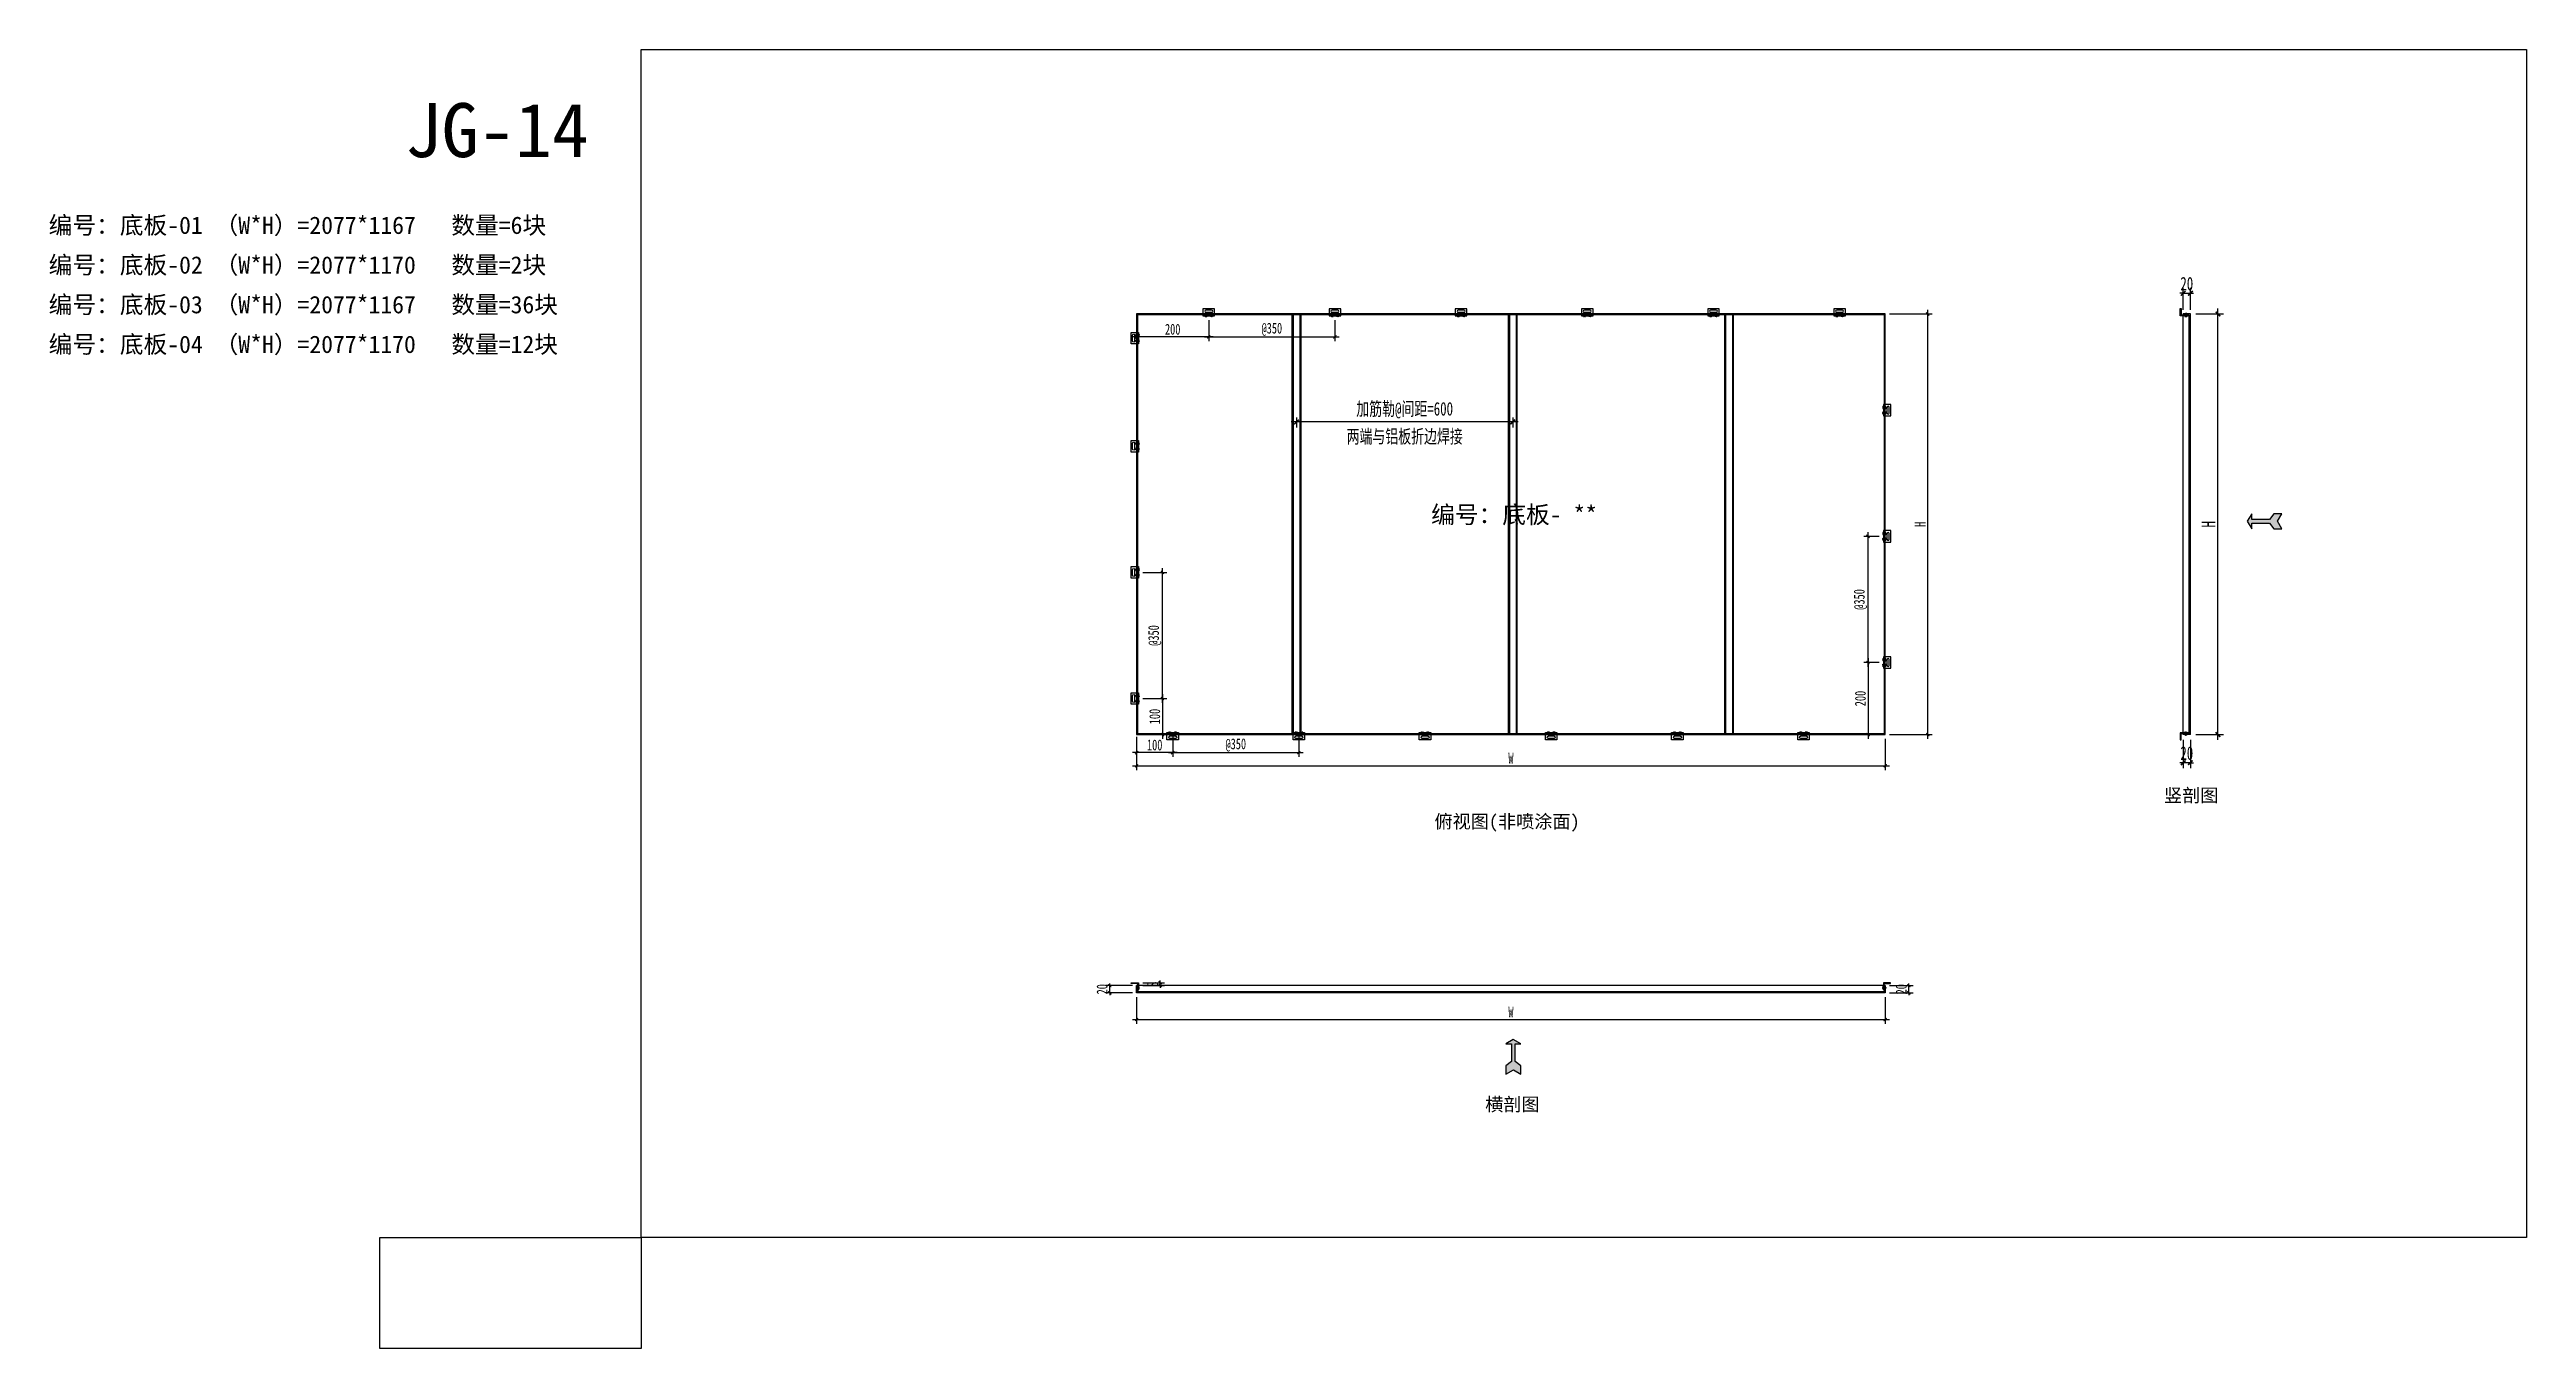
# Model space of a CAD drawing. Header units: millimetres. Extents: x 1588918 to 1595789, y -426410 to -422806.
import ezdxf

# ---------------------------------------------------------------- set-up
doc = ezdxf.new("R2010")
doc.units = ezdxf.units.MM
doc.header["$LTSCALE"] = 1000
doc.header["$MEASUREMENT"] = 0
doc.linetypes.add('CENTER', pattern=[2, 1.25, -0.25, 0.25, -0.25])
doc.layers.get('Defpoints').update_dxf_attribs({"color": 190})
for name, color, linetype in [('@@@@H @ 1', 2, 'Continuous'), ('BH-图层', 2, 'Continuous'), ('DIM_IDEN', 3, 'Continuous'), ('PUB_DIM', 3, 'Continuous'), ('XC', 3, 'Continuous'), ('穿孔铝板', 161, 'Continuous')]:
    doc.layers.add(name, color=color, linetype=linetype)
doc.styles.add('黑体', font='simhei.ttf', dxfattribs={"width": 0.7})
doc.dimstyles.new('副本 BZ-10', dxfattribs={"dimscale": 15, "dimtxt": 2.5, "dimasz": 0.6, "dimexe": 1, "dimexo": 1, "dimgap": 0.5, "dimtad": 1, "dimdec": 0, "dimdsep": 46, "dimtxsty": '黑体', "dimblk": 'ARCHTICK', "dimcen": 3, "dimdle": 1, "dimclrd": 1, "dimclre": 1, "dimclrt": 2, "dimadec": 1, "dimazin": 0, "dimtfac": 1, "dimtdec": 0, "dimtix": 1, "dimtmove": 2, "dimatfit": 3, "dimldrblk": 'DOTSMALL', "dimfxl": 0, "dimtolj": 1, "dimtzin": 0, "dimarcsym": 0})
doc.dimstyles.new('副本 BZ-6', dxfattribs={"dimscale": 12, "dimtxt": 2.5, "dimasz": 0.5, "dimexe": 1, "dimexo": 1, "dimgap": 0.5, "dimtad": 1, "dimdec": 0, "dimdsep": 46, "dimtxsty": '黑体', "dimblk": 'ARCHTICK', "dimcen": 3, "dimdle": 1, "dimclrd": 1, "dimclre": 1, "dimclrt": 2, "dimadec": 1, "dimazin": 0, "dimtfac": 1, "dimtdec": 0, "dimtix": 1, "dimtmove": 2, "dimatfit": 3, "dimldrblk": 'DOTSMALL', "dimfxl": 0, "dimtolj": 1, "dimtzin": 0, "dimarcsym": 0})

# ---------------------------------------------------------------- blocks, each defined once
blk = doc.blocks.new('_ArchTick')
at = {"color": 0, "linetype": 'ByBlock', "const_width": 0.5}
blk.add_lwpolyline([(-0.71, -0.71), (0.71, 0.71)], dxfattribs=at)
blk = doc.blocks.new('*D6')
at = {"color": 1, "lineweight": -2, "transparency": 16777216}
for p, q in [((1592992.3, -423839.6), (1592362.3, -423839.6)), ((1592377.3, -423827.3), (1592377.3, -423854.6)), ((1592977.3, -423827.3), (1592977.3, -423854.6))]:
    blk.add_line(p, q, dxfattribs=at)
at = {"layer": 'Defpoints', "color": 0, "transparency": 16777216}
for p in [(1592377.3, -423812.3), (1592377.3, -423839.6), (1592977.3, -423812.3)]:
    blk.add_point(p, dxfattribs=at)
at = {"color": 1, "lineweight": -2, "transparency": 16777216, "xscale": 9, "yscale": 9, "zscale": 9, "rotation": 180}
blk.add_blockref('_ArchTick', (1592377.3, -423839.6), dxfattribs=at)
at = {"color": 1, "lineweight": -2, "transparency": 16777216, "xscale": 9, "yscale": 9, "zscale": 9}
blk.add_blockref('_ArchTick', (1592977.3, -423839.6), dxfattribs=at)
at = {"color": 2, "transparency": 16777216, "insert": (1592677.3, -423807.1), "char_height": 37.5, "attachment_point": 5, "style": '黑体'}
blk.add_mtext('\\A1;加筋勒@间距=600', dxfattribs=at)
blk = doc.blocks.new('_DotSmall')
at = {"color": 0, "linetype": 'ByBlock', "const_width": 0.5}
blk.add_lwpolyline([(-0.0625, 0, 1), (0.0625, 0, 1)], format="xyb", close=True, dxfattribs=at)
blk = doc.blocks.new('*D7')
at = {"color": 1, "lineweight": -2, "transparency": 16777216}
for p, q in [((1591933.8, -424719), (1591933.8, -424805.6)), ((1594010.4, -424719), (1594010.4, -424805.6)), ((1591921.8, -424793.6), (1594022.4, -424793.6))]:
    blk.add_line(p, q, dxfattribs=at)
at = {"layer": 'Defpoints', "color": 0, "transparency": 16777216}
for p in [(1591933.8, -424707), (1594010.4, -424707), (1594010.4, -424793.6)]:
    blk.add_point(p, dxfattribs=at)
at = {"color": 1, "lineweight": -2, "transparency": 16777216, "xscale": 6, "yscale": 6, "zscale": 6, "rotation": 180}
blk.add_blockref('_ArchTick', (1591933.8, -424793.6), dxfattribs=at)
at = {"color": 1, "lineweight": -2, "transparency": 16777216, "xscale": 6, "yscale": 6, "zscale": 6}
blk.add_blockref('_ArchTick', (1594010.4, -424793.6), dxfattribs=at)
at = {"color": 2, "transparency": 16777216, "insert": (1592972.1, -424772.6), "char_height": 30, "attachment_point": 5, "style": '黑体'}
blk.add_mtext('\\A1;W', dxfattribs=at)
blk = doc.blocks.new('gfrgrthgthyjyj')
at = {"color": 138, "linetype": 'Continuous'}
for p, q in [((4444220.2, 665049.9), (4444210.2, 665049.9)), ((4444210.2, 665049.4), (4444210.2, 665049.9)), ((4444212.8, 665049.9), (4444212.8, 665056.3)), ((4444215.2, 665058.1), (4444213.5, 665059)), ((4444216.5, 665047.8), (4444213.9, 665047.8)), ((4444215.2, 665058.1), (4444216.9, 665059)), ((4444217.6, 665049.9), (4444217.6, 665056.3)), ((4444220.2, 665049.4), (4444220.2, 665049.9))]:
    blk.add_line(p, q, dxfattribs=at)
at = {"color": 1, "linetype": 'CENTER', "ltscale": 2.357948}
blk.add_line((4444215.2, 665046.9), (4444215.2, 665059.6), dxfattribs=at)
at = {"color": 138, "linetype": 'Continuous'}
for centre, radius, start, end in [((4444215.2, 665055.9), 8.16, 232.44522, 260.55436), ((4444212.8, 665057.7), 1.44, 62.13766, 270.00283), ((4444215.2, 665055.9), 8.16, 279.45131, 307.56044), ((4444217.6, 665057.7), 1.44, 270.00283, 117.868)]:
    blk.add_arc(centre, radius, start, end, dxfattribs=at)
blk = doc.blocks.new('grgthyj')
at = {"layer": 'XC', "color": 165}
for p, q in [((-1090874.5, 362332.3), (-1090874.5, 362300.3)), ((-1090866.9, 362308.3), (-1090866.9, 362324.3)), ((-1090860.9, 362308.3), (-1090860.9, 362324.3))]:
    blk.add_line(p, q, dxfattribs=at)
blk.add_lwpolyline([(-1090876.9, 362332.3), (-1090876.9, 362300.3), (-1090856.9, 362300.3), (-1090856.9, 362332.3)], close=True, dxfattribs=at)
for centre, start, end in [((-1090863.9, 362324.3), 0, 180), ((-1090863.9, 362308.3), 180, 0)]:
    blk.add_arc(centre, 3, start, end, dxfattribs=at)
at = {"layer": 'DIM_IDEN', "color": 8, "yscale": 0.7812485824527613, "zscale": 0.7812485824527613, "rotation": 90}
for p, xscale in [((-571302.3, -3109712.8), 0.7812485824527613), ((-571302.3, 3834345.4), -0.7812485824527613)]:
    blk.add_blockref('gfrgrthgthyjyj', p, dxfattribs=dict(at, xscale=xscale))
blk = doc.blocks.new('*D8')
at = {"color": 1, "lineweight": -2, "transparency": 16777216}
for p, q in [((1592045.8, -424757.2), (1591921.8, -424757.2)), ((1591933.8, -424713.6), (1591933.8, -424769.2)), ((1592033.8, -424713.6), (1592033.8, -424769.2))]:
    blk.add_line(p, q, dxfattribs=at)
at = {"layer": 'Defpoints', "color": 0, "transparency": 16777216}
for p in [(1591933.8, -424701.6), (1592033.8, -424701.6), (1591933.8, -424757.2)]:
    blk.add_point(p, dxfattribs=at)
at = {"color": 1, "lineweight": -2, "transparency": 16777216, "xscale": 6, "yscale": 6, "zscale": 6, "rotation": 180}
blk.add_blockref('_ArchTick', (1591933.8, -424757.2), dxfattribs=at)
at = {"color": 1, "lineweight": -2, "transparency": 16777216, "xscale": 6, "yscale": 6, "zscale": 6}
blk.add_blockref('_ArchTick', (1592033.8, -424757.2), dxfattribs=at)
at = {"color": 2, "transparency": 16777216, "insert": (1591983.8, -424736), "char_height": 30, "attachment_point": 5, "style": '黑体'}
blk.add_mtext('\\A1;100', dxfattribs=at)
blk = doc.blocks.new('*D9')
at = {"color": 1, "lineweight": -2, "transparency": 16777216}
for p, q in [((1592021.8, -424757.2), (1592395.8, -424757.2)), ((1592033.8, -424713.6), (1592033.8, -424769.2)), ((1592383.8, -424713.6), (1592383.8, -424769.2))]:
    blk.add_line(p, q, dxfattribs=at)
at = {"layer": 'Defpoints', "color": 0, "transparency": 16777216}
for p in [(1592033.8, -424701.6), (1592383.8, -424701.6), (1592383.8, -424757.2)]:
    blk.add_point(p, dxfattribs=at)
at = {"color": 1, "lineweight": -2, "transparency": 16777216, "xscale": 6, "yscale": 6, "zscale": 6, "rotation": 180}
blk.add_blockref('_ArchTick', (1592033.8, -424757.2), dxfattribs=at)
at = {"color": 1, "lineweight": -2, "transparency": 16777216, "xscale": 6, "yscale": 6, "zscale": 6}
blk.add_blockref('_ArchTick', (1592383.8, -424757.2), dxfattribs=at)
at = {"color": 2, "transparency": 16777216, "insert": (1592208.8, -424736), "char_height": 30, "attachment_point": 5, "style": '黑体'}
blk.add_mtext('\\A1;@350', dxfattribs=at)
blk = doc.blocks.new('*D10')
at = {"color": 1, "lineweight": -2, "transparency": 16777216}
for p, q in [((1591950.7, -424607), (1592017.2, -424607)), ((1592005.2, -424595), (1592005.2, -424719)), ((1591950.7, -424707), (1592017.2, -424707))]:
    blk.add_line(p, q, dxfattribs=at)
at = {"layer": 'Defpoints', "color": 0, "transparency": 16777216}
for p in [(1591938.7, -424607), (1591938.7, -424707), (1592005.2, -424707)]:
    blk.add_point(p, dxfattribs=at)
at = {"color": 1, "lineweight": -2, "transparency": 16777216, "xscale": 6, "yscale": 6, "zscale": 6}
for p, rotation in [((1592005.2, -424607), 90), ((1592005.2, -424707), 270)]:
    blk.add_blockref('_ArchTick', p, dxfattribs=dict(at, rotation=rotation))
at = {"color": 2, "transparency": 16777216, "insert": (1591984, -424657), "char_height": 30, "attachment_point": 5, "rotation": 90, "style": '黑体'}
blk.add_mtext('\\A1;100', dxfattribs=at)
blk = doc.blocks.new('*D11')
at = {"color": 1, "lineweight": -2, "transparency": 16777216}
for p, q in [((1591950.7, -424257), (1592017.2, -424257)), ((1592005.2, -424619), (1592005.2, -424245)), ((1591950.7, -424607), (1592017.2, -424607))]:
    blk.add_line(p, q, dxfattribs=at)
at = {"layer": 'Defpoints', "color": 0, "transparency": 16777216}
for p in [(1591938.7, -424257), (1592005.2, -424257), (1591938.7, -424607)]:
    blk.add_point(p, dxfattribs=at)
at = {"color": 1, "lineweight": -2, "transparency": 16777216, "xscale": 6, "yscale": 6, "zscale": 6}
for p, rotation in [((1592005.2, -424257), 90), ((1592005.2, -424607), 270)]:
    blk.add_blockref('_ArchTick', p, dxfattribs=dict(at, rotation=rotation))
at = {"color": 2, "transparency": 16777216, "insert": (1591984, -424432), "char_height": 30, "attachment_point": 5, "rotation": 90, "style": '黑体'}
blk.add_mtext('\\A1;@350', dxfattribs=at)
blk = doc.blocks.new('*D12')
at = {"color": 1, "lineweight": -2, "transparency": 16777216}
for p, q in [((1591933.8, -423557.4), (1591933.8, -423615.7)), ((1592133.8, -423557.4), (1592133.8, -423615.7)), ((1592145.8, -423603.7), (1591921.8, -423603.7))]:
    blk.add_line(p, q, dxfattribs=at)
at = {"layer": 'Defpoints', "color": 0, "transparency": 16777216}
for p in [(1591933.8, -423545.4), (1592133.8, -423545.4), (1591933.8, -423603.7)]:
    blk.add_point(p, dxfattribs=at)
at = {"color": 1, "lineweight": -2, "transparency": 16777216, "xscale": 6, "yscale": 6, "zscale": 6, "rotation": 180}
blk.add_blockref('_ArchTick', (1591933.8, -423603.7), dxfattribs=at)
at = {"color": 1, "lineweight": -2, "transparency": 16777216, "xscale": 6, "yscale": 6, "zscale": 6}
blk.add_blockref('_ArchTick', (1592133.8, -423603.7), dxfattribs=at)
at = {"color": 2, "transparency": 16777216, "insert": (1592033.8, -423582.5), "char_height": 30, "attachment_point": 5, "style": '黑体'}
blk.add_mtext('\\A1;200', dxfattribs=at)
blk = doc.blocks.new('*D13')
at = {"color": 1, "lineweight": -2, "transparency": 16777216}
for p, q in [((1592133.8, -423557.4), (1592133.8, -423615.7)), ((1592483.8, -423557.4), (1592483.8, -423615.7)), ((1592121.8, -423603.7), (1592495.8, -423603.7))]:
    blk.add_line(p, q, dxfattribs=at)
at = {"layer": 'Defpoints', "color": 0, "transparency": 16777216}
for p in [(1592133.8, -423545.4), (1592483.8, -423545.4), (1592483.8, -423603.7)]:
    blk.add_point(p, dxfattribs=at)
at = {"color": 1, "lineweight": -2, "transparency": 16777216, "xscale": 6, "yscale": 6, "zscale": 6, "rotation": 180}
blk.add_blockref('_ArchTick', (1592133.8, -423603.7), dxfattribs=at)
at = {"color": 1, "lineweight": -2, "transparency": 16777216, "xscale": 6, "yscale": 6, "zscale": 6}
blk.add_blockref('_ArchTick', (1592483.8, -423603.7), dxfattribs=at)
at = {"color": 2, "transparency": 16777216, "insert": (1592308.8, -423582.5), "char_height": 30, "attachment_point": 5, "style": '黑体'}
blk.add_mtext('\\A1;@350', dxfattribs=at)
blk = doc.blocks.new('*D14')
at = {"color": 1, "lineweight": -2, "transparency": 16777216}
for p, q in [((1593962.7, -424495), (1593962.7, -424719)), ((1593993.5, -424507), (1593950.7, -424507)), ((1593993.5, -424707), (1593950.7, -424707))]:
    blk.add_line(p, q, dxfattribs=at)
at = {"layer": 'Defpoints', "color": 0, "transparency": 16777216}
for p in [(1594005.5, -424507), (1593962.7, -424707), (1594005.5, -424707)]:
    blk.add_point(p, dxfattribs=at)
at = {"color": 1, "lineweight": -2, "transparency": 16777216, "xscale": 6, "yscale": 6, "zscale": 6}
for p, rotation in [((1593962.7, -424507), 90), ((1593962.7, -424707), 270)]:
    blk.add_blockref('_ArchTick', p, dxfattribs=dict(at, rotation=rotation))
at = {"color": 2, "transparency": 16777216, "insert": (1593941.5, -424607), "char_height": 30, "attachment_point": 5, "rotation": 90, "style": '黑体'}
blk.add_mtext('\\A1;200', dxfattribs=at)
blk = doc.blocks.new('*D15')
at = {"color": 1, "lineweight": -2, "transparency": 16777216}
for p, q in [((1593962.7, -424519), (1593962.7, -424145)), ((1593993.5, -424157), (1593950.7, -424157)), ((1593993.5, -424507), (1593950.7, -424507))]:
    blk.add_line(p, q, dxfattribs=at)
at = {"layer": 'Defpoints', "color": 0, "transparency": 16777216}
for p in [(1593962.7, -424157), (1594005.5, -424157), (1594005.5, -424507)]:
    blk.add_point(p, dxfattribs=at)
at = {"color": 1, "lineweight": -2, "transparency": 16777216, "xscale": 6, "yscale": 6, "zscale": 6}
for p, rotation in [((1593962.7, -424157), 90), ((1593962.7, -424507), 270)]:
    blk.add_blockref('_ArchTick', p, dxfattribs=dict(at, rotation=rotation))
at = {"color": 2, "transparency": 16777216, "insert": (1593941.5, -424332), "char_height": 30, "attachment_point": 5, "rotation": 90, "style": '黑体'}
blk.add_mtext('\\A1;@350', dxfattribs=at)
blk = doc.blocks.new('*D16')
at = {"color": 1, "lineweight": -2, "transparency": 16777216}
for p, q in [((1594128.2, -424719), (1594128.2, -423528)), ((1594022.4, -423540), (1594140.2, -423540)), ((1594022.4, -424707), (1594140.2, -424707))]:
    blk.add_line(p, q, dxfattribs=at)
at = {"layer": 'Defpoints', "color": 0, "transparency": 16777216}
for p in [(1594010.4, -423540), (1594128.2, -423540), (1594010.4, -424707)]:
    blk.add_point(p, dxfattribs=at)
at = {"color": 1, "lineweight": -2, "transparency": 16777216, "xscale": 6, "yscale": 6, "zscale": 6}
for p, rotation in [((1594128.2, -423540), 90), ((1594128.2, -424707), 270)]:
    blk.add_blockref('_ArchTick', p, dxfattribs=dict(at, rotation=rotation))
at = {"color": 2, "transparency": 16777216, "insert": (1594107.2, -424123.5), "char_height": 30, "attachment_point": 5, "rotation": 90, "style": '黑体'}
blk.add_mtext('\\A1;H', dxfattribs=at)
blk = doc.blocks.new('*D17')
at = {"color": 1, "lineweight": -2, "transparency": 16777216}
for p, q in [((1594022.4, -425403.7), (1594087.9, -425403.7)), ((1594022.4, -425423.7), (1594087.9, -425423.7)), ((1594075.9, -425403.7), (1594075.9, -425397.7)), ((1594075.9, -425423.7), (1594075.9, -425403.7)), ((1594075.9, -425423.7), (1594075.9, -425429.7))]:
    blk.add_line(p, q, dxfattribs=at)
at = {"layer": 'Defpoints', "color": 0, "transparency": 16777216}
for p in [(1594010.4, -425403.7), (1594010.4, -425423.7), (1594075.9, -425403.7)]:
    blk.add_point(p, dxfattribs=at)
at = {"color": 1, "lineweight": -2, "transparency": 16777216, "xscale": 6, "yscale": 6, "zscale": 6}
for p, rotation in [((1594075.9, -425403.7), 270), ((1594075.9, -425423.7), 90)]:
    blk.add_blockref('_ArchTick', p, dxfattribs=dict(at, rotation=rotation))
at = {"color": 2, "transparency": 16777216, "insert": (1594054.7, -425413.7), "char_height": 30, "attachment_point": 5, "rotation": 90, "style": '黑体'}
blk.add_mtext('\\A1;20', dxfattribs=at)
blk = doc.blocks.new('*U3')
h = blk.add_hatch(color=5)
h.set_gradient(color1=(0, 0, 255), rotation=180, one_color=1, tint=1)
h.paths.add_polyline_path([(0, 0), (0.144338, -0.25), (0.144338, -0.0625), (0.730662, -0.0625), (0.875, -0.25), (1.144338, -0.25), (1, 0), (1.144338, 0.25), (0.875, 0.25), (0.730662, 0.0625), (0.144338, 0.0625), (0.144338, 0.25)])
at = {"color": 0, "linetype": 'Continuous'}
blk.add_lwpolyline([(0, 0), (0.144338, -0.25), (0.144338, -0.0625), (0.730662, -0.0625), (0.875, -0.25), (1.144338, -0.25), (1, 0), (1.144338, 0.25), (0.875, 0.25), (0.730662, 0.0625), (0.144338, 0.0625), (0.144338, 0.25)], close=True, dxfattribs=at)
blk = doc.blocks.new('*D18')
at = {"color": 1, "lineweight": -2, "transparency": 16777216}
for p, q in [((1591921.8, -425403.7), (1591847.2, -425403.7)), ((1591921.8, -425423.7), (1591847.2, -425423.7)), ((1591859.2, -425403.7), (1591859.2, -425397.7)), ((1591859.2, -425423.7), (1591859.2, -425403.7)), ((1591859.2, -425423.7), (1591859.2, -425429.7))]:
    blk.add_line(p, q, dxfattribs=at)
at = {"layer": 'Defpoints', "color": 0, "transparency": 16777216}
for p in [(1591859.2, -425403.7), (1591933.8, -425403.7), (1591933.8, -425423.7)]:
    blk.add_point(p, dxfattribs=at)
at = {"color": 1, "lineweight": -2, "transparency": 16777216, "xscale": 6, "yscale": 6, "zscale": 6}
for p, rotation in [((1591859.2, -425403.7), 270), ((1591859.2, -425423.7), 90)]:
    blk.add_blockref('_ArchTick', p, dxfattribs=dict(at, rotation=rotation))
at = {"color": 2, "transparency": 16777216, "insert": (1591838, -425413.7), "char_height": 30, "attachment_point": 5, "rotation": 90, "style": '黑体'}
blk.add_mtext('\\A1;20', dxfattribs=at)
blk = doc.blocks.new('*D19')
at = {"color": 1, "lineweight": -2, "transparency": 16777216}
for p, q in [((1594836.9, -424722), (1594836.9, -424800.2)), ((1594856.9, -424722), (1594856.9, -424800.2)), ((1594836.9, -424785.2), (1594827.9, -424785.2)), ((1594856.9, -424785.2), (1594836.9, -424785.2)), ((1594856.9, -424785.2), (1594865.9, -424785.2))]:
    blk.add_line(p, q, dxfattribs=at)
at = {"layer": 'Defpoints', "color": 0, "transparency": 16777216}
for p in [(1594836.9, -424707), (1594856.9, -424707), (1594836.9, -424785.2)]:
    blk.add_point(p, dxfattribs=at)
at = {"color": 1, "lineweight": -2, "transparency": 16777216, "xscale": 9, "yscale": 9, "zscale": 9}
blk.add_blockref('_ArchTick', (1594836.9, -424785.2), dxfattribs=at)
at = {"color": 1, "lineweight": -2, "transparency": 16777216, "xscale": 9, "yscale": 9, "zscale": 9, "rotation": 180}
blk.add_blockref('_ArchTick', (1594856.9, -424785.2), dxfattribs=at)
at = {"color": 2, "transparency": 16777216, "insert": (1594846.9, -424758.8), "char_height": 37.5, "attachment_point": 5, "style": '黑体'}
blk.add_mtext('\\A1;20', dxfattribs=at)
blk = doc.blocks.new('*D20')
at = {"color": 1, "lineweight": -2, "transparency": 16777216}
for p, q in [((1594836.9, -423482.6), (1594827.9, -423482.6)), ((1594836.9, -423528), (1594836.9, -423467.6)), ((1594836.9, -423482.6), (1594856.9, -423482.6)), ((1594856.9, -423528), (1594856.9, -423467.6)), ((1594856.9, -423482.6), (1594865.9, -423482.6))]:
    blk.add_line(p, q, dxfattribs=at)
at = {"layer": 'Defpoints', "color": 0, "transparency": 16777216}
for p in [(1594856.9, -423482.6), (1594836.9, -423543), (1594856.9, -423543)]:
    blk.add_point(p, dxfattribs=at)
at = {"color": 1, "lineweight": -2, "transparency": 16777216, "xscale": 9, "yscale": 9, "zscale": 9}
blk.add_blockref('_ArchTick', (1594836.9, -423482.6), dxfattribs=at)
at = {"color": 1, "lineweight": -2, "transparency": 16777216, "xscale": 9, "yscale": 9, "zscale": 9, "rotation": 180}
blk.add_blockref('_ArchTick', (1594856.9, -423482.6), dxfattribs=at)
at = {"color": 2, "transparency": 16777216, "insert": (1594846.9, -423456.2), "char_height": 37.5, "attachment_point": 5, "style": '黑体'}
blk.add_mtext('\\A1;20', dxfattribs=at)
blk = doc.blocks.new('*D21')
at = {"color": 1, "lineweight": -2, "transparency": 16777216}
for p, q in [((1594933.4, -424722), (1594933.4, -423525)), ((1594871.9, -423540), (1594948.4, -423540)), ((1594871.9, -424707), (1594948.4, -424707))]:
    blk.add_line(p, q, dxfattribs=at)
at = {"layer": 'Defpoints', "color": 0, "transparency": 16777216}
for p in [(1594856.9, -423540), (1594933.4, -423540), (1594856.9, -424707)]:
    blk.add_point(p, dxfattribs=at)
at = {"color": 1, "lineweight": -2, "transparency": 16777216, "xscale": 9, "yscale": 9, "zscale": 9}
for p, rotation in [((1594933.4, -423540), 90), ((1594933.4, -424707), 270)]:
    blk.add_blockref('_ArchTick', p, dxfattribs=dict(at, rotation=rotation))
at = {"color": 2, "transparency": 16777216, "insert": (1594907.2, -424123.5), "char_height": 37.5, "attachment_point": 5, "rotation": 90, "style": '黑体'}
blk.add_mtext('\\A1;H', dxfattribs=at)
blk = doc.blocks.new('*D22')
at = {"color": 1, "lineweight": -2, "transparency": 16777216}
for p, q in [((1591950.8, -425395.7), (1592010.9, -425395.7)), ((1591950.8, -425403.7), (1592010.9, -425403.7)), ((1591998.9, -425395.7), (1591998.9, -425389.7)), ((1591998.9, -425403.7), (1591998.9, -425395.7)), ((1591998.9, -425403.7), (1591998.9, -425409.7))]:
    blk.add_line(p, q, dxfattribs=at)
at = {"layer": 'Defpoints', "color": 0, "transparency": 16777216}
for p in [(1591938.8, -425395.7), (1591938.8, -425403.7), (1591998.9, -425395.7)]:
    blk.add_point(p, dxfattribs=at)
at = {"color": 1, "lineweight": -2, "transparency": 16777216, "xscale": 6, "yscale": 6, "zscale": 6}
for p, rotation in [((1591998.9, -425395.7), 270), ((1591998.9, -425403.7), 90)]:
    blk.add_blockref('_ArchTick', p, dxfattribs=dict(at, rotation=rotation))
at = {"color": 2, "transparency": 16777216, "insert": (1591977.9, -425399.7), "char_height": 30, "attachment_point": 5, "rotation": 90, "style": '黑体'}
blk.add_mtext('\\A1;8', dxfattribs=at)
blk = doc.blocks.new('*D23')
at = {"color": 1, "lineweight": -2, "transparency": 16777216}
for p, q in [((1591933.8, -425435.7), (1591933.8, -425509.7)), ((1594010.4, -425435.7), (1594010.4, -425509.7)), ((1591921.8, -425497.7), (1594022.4, -425497.7))]:
    blk.add_line(p, q, dxfattribs=at)
at = {"layer": 'Defpoints', "color": 0, "transparency": 16777216}
for p in [(1591933.8, -425423.7), (1594010.4, -425423.7), (1594010.4, -425497.7)]:
    blk.add_point(p, dxfattribs=at)
at = {"color": 1, "lineweight": -2, "transparency": 16777216, "xscale": 6, "yscale": 6, "zscale": 6, "rotation": 180}
blk.add_blockref('_ArchTick', (1591933.8, -425497.7), dxfattribs=at)
at = {"color": 1, "lineweight": -2, "transparency": 16777216, "xscale": 6, "yscale": 6, "zscale": 6}
blk.add_blockref('_ArchTick', (1594010.4, -425497.7), dxfattribs=at)
at = {"color": 2, "transparency": 16777216, "insert": (1592972.1, -425476.7), "char_height": 30, "attachment_point": 5, "style": '黑体'}
blk.add_mtext('\\A1;W', dxfattribs=at)

msp = doc.modelspace()

# ---------------------------------------------------------------- linework, layer by layer
at = {"color": 138, "linetype": 'Continuous'}
for p, q in [((1594840.6, -423539.7), (1594840.6, -423540)), ((1594840.6, -423540), (1594848.4, -423540)), ((1594842.6, -423540), (1594842.6, -423545)), ((1594844.5, -423546.5), (1594843.2, -423547.2)), ((1594843.5, -423538.5), (1594845.5, -423538.5)), ((1594844.5, -423546.5), (1594845.9, -423547.2)), ((1594846.4, -423540), (1594846.4, -423545)), ((1594848.4, -423539.7), (1594848.4, -423540)), ((1591932.2, -425408.8), (1591932.2, -425410.8)), ((1591933.4, -425405.9), (1591933.8, -425405.9)), ((1591933.4, -425413.7), (1591933.8, -425413.7)), ((1591933.8, -425405.9), (1591933.8, -425413.7)), ((1591933.8, -425407.9), (1591938.8, -425407.9)), ((1591933.8, -425411.7), (1591938.8, -425411.7)), ((1591940.2, -425409.8), (1591940.9, -425408.4)), ((1591940.2, -425409.8), (1591940.9, -425411.1))]:
    msp.add_line(p, q, dxfattribs=at)
at = {"color": 1, "linetype": 'CENTER', "ltscale": 2.357948}
for p, q in [((1594844.5, -423537.7), (1594844.5, -423547.6)), ((1591931.4, -425409.8), (1591941.3, -425409.8))]:
    msp.add_line(p, q, dxfattribs=at)
at = {"color": 2}
msp.add_lwpolyline([(1590559.3, -422806.1), (1595789.2, -422806.1), (1595789.2, -426102.3), (1590559.3, -426102.3)], close=True, dxfattribs=at)
at = {"color": 3}
for points in [[(1591933.8, -424707), (1594010.4, -424707), (1594010.4, -423540), (1591933.8, -423540)], [(1591936.3, -424704.5), (1594007.9, -424704.5), (1594007.9, -423542.5), (1591936.3, -423542.5)]]:
    msp.add_lwpolyline(points, close=True, dxfattribs=at)
for points in [[(1594856.9, -423540), (1594836.9, -423540)], [(1594836.9, -424707), (1594836.9, -423540)], [(1594853.9, -423543), (1594836.9, -423543)], [(1594853.9, -424704), (1594853.9, -423543)], [(1594856.9, -424707), (1594856.9, -423540)], [(1594853.9, -424704), (1594836.9, -424704)], [(1594856.9, -424707), (1594836.9, -424707)], [(1594010.4, -425403.7), (1594010.4, -425423.7), (1591933.8, -425423.7)], [(1591933.8, -425423.7), (1591933.8, -425403.7)], [(1594010.4, -425403.7), (1591933.8, -425403.7)], [(1591933.8, -425403.7), (1591933.8, -425423.7)], [(1594007.4, -425403.7), (1594007.4, -425420.7), (1591936.8, -425420.7)], [(1591936.8, -425403.7), (1591936.8, -425420.7)], [(1594010.4, -425403.7), (1594007.4, -425403.7)]]:
    msp.add_lwpolyline(points, dxfattribs=at)
at = {"color": 138, "linetype": 'Continuous'}
for centre, radius, start, end in [((1594844.5, -423544.7), 6.38, 99.45131, 127.56044), ((1594842.6, -423546.2), 1.13, 90.00283, 297.868), ((1594844.5, -423544.7), 6.38, 52.44522, 80.55436), ((1594846.4, -423546.2), 1.13, 242.13766, 90.00283), ((1591938.5, -425409.8), 6.38, 142.43956, 170.54869), ((1591938.5, -425409.8), 6.38, 189.44564, 217.55478), ((1591939.9, -425407.9), 1.13, 332.132, 179.99717), ((1591939.9, -425411.7), 1.13, 179.99717, 27.86234)]:
    msp.add_arc(centre, radius, start, end, dxfattribs=at)
at = {"layer": 'PUB_DIM', "color": 76}
for p, q in [((1592367.7, -423542.5), (1592367.7, -424704)), ((1592386.7, -423542.5), (1592386.7, -424704)), ((1592967.7, -423542.5), (1592967.7, -424704)), ((1592986.7, -423542.5), (1592986.7, -424704)), ((1593567.7, -423540), (1593567.7, -424704)), ((1593586.7, -423542.5), (1593586.7, -424704))]:
    msp.add_line(p, q, dxfattribs=at)
for points in [[(1592364.7, -423542.5), (1592364.7, -424704), (1592389.7, -424704), (1592389.7, -423542.5)], [(1592964.7, -423542.5), (1592964.7, -424704), (1592989.7, -424704), (1592989.7, -423542.5)], [(1593564.7, -423540), (1593564.7, -424704), (1593589.7, -424704), (1593589.7, -423542.5)]]:
    msp.add_lwpolyline(points, dxfattribs=at)
at = {"layer": 'PUB_DIM', "color": 1}
msp.add_lwpolyline([(1589834.2, -426102.3), (1590559.3, -426102.3), (1590559.3, -426410.5), (1589834.2, -426410.5)], close=True, dxfattribs=at)
at = {"layer": '穿孔铝板', "lineweight": 25}
for points in [[(1594850.9, -423545), (1594828.9, -423545), (1594828.9, -423525), (1594830.9, -423525), (1594830.9, -423543), (1594850.9, -423543)], [(1594850.9, -424702), (1594828.9, -424702), (1594828.9, -424722), (1594830.9, -424722), (1594830.9, -424704), (1594850.9, -424704)], [(1591918.8, -425395.7), (1591938.8, -425395.7), (1591938.8, -425415.7), (1591936.8, -425415.7), (1591936.8, -425397.7), (1591918.8, -425397.7)], [(1594025.4, -425395.7), (1594005.4, -425395.7), (1594005.4, -425415.7), (1594007.4, -425415.7), (1594007.4, -425397.7), (1594025.4, -425397.7)]]:
    msp.add_lwpolyline(points, close=True, dxfattribs=at)

# ---------------------------------------------------------------- block references
at = {"color": 2, "rotation": 90.00000000000001}
for p in [(1954450.1, 667331.5), (1954800.1, 667331.5), (1955150.1, 667331.5), (1955500.1, 667331.5), (1955850.1, 667331.5), (1956200.1, 667331.5)]:
    msp.add_blockref('grgthyj', p, dxfattribs=at)
at = {"color": 2, "xscale": -1}
for p in [(501061.7, -785923.3), (501061.7, -786223.3), (501061.7, -786573.3), (501061.7, -786923.3)]:
    msp.add_blockref('grgthyj', p, dxfattribs=at)
at = {"color": 2}
for p in [(2684882.4, -786123.3), (2684882.4, -786473.3), (2684882.4, -786823.3)]:
    msp.add_blockref('grgthyj', p, dxfattribs=at)
at = {"color": 2, "xscale": -1, "rotation": 90}
for p in [(1954350.1, -1515578.6), (1954700.1, -1515578.6), (1955050.1, -1515578.6), (1955400.1, -1515578.6), (1955750.1, -1515578.6), (1956100.1, -1515578.6)]:
    msp.add_blockref('grgthyj', p, dxfattribs=at)
at = {"layer": '@@@@H @ 1', "xscale": 83.86607386508338, "yscale": 83.86607386508338, "zscale": 83.86607386508338}
msp.add_blockref('*U3', (1595014.8, -424115.3), dxfattribs=at)
at = {"layer": '@@@@H @ 1', "xscale": 83.8660738650834, "yscale": 83.8660738650834, "zscale": 83.8660738650834, "rotation": 270.1024305187298}
msp.add_blockref('*U3', (1592978.7, -425553), dxfattribs=at)
at = {"layer": 'DIM_IDEN', "color": 8, "xscale": -0.7812485824527613, "yscale": 0.7812485824527613, "zscale": 0.7812485824527613}
msp.add_blockref('gfrgrthgthyjyj', (5066881.3, -944276.3), dxfattribs=at)
at = {"layer": 'DIM_IDEN', "color": 8, "xscale": 0.7812485824527613, "yscale": 0.7812485824527613, "zscale": 0.7812485824527613, "rotation": 90}
msp.add_blockref('gfrgrthgthyjyj', (2113579.7, -3897446.6), dxfattribs=at)

# ---------------------------------------------------------------- texts
at = {"color": 6, "insert": (1592677.3, -423881.9), "char_height": 37.5, "attachment_point": 5, "style": '黑体'}
msp.add_mtext('\\A1;两端与铝板折边焊接', dxfattribs=at)
at = {"layer": 'BH-图层', "color": 6, "style": '黑体'}
for s, p in [('竖剖图', (1594783.6, -424894.1)), ('俯视图(非喷涂面)', (1592760, -424966.6)), ('横剖图', (1592900.6, -425751.6))]:
    msp.add_text(s, height=36.9, dxfattribs=at).set_placement(p)
at = {"layer": 'DIM_IDEN', "color": 2, "style": '黑体'}
msp.add_text('JG-14', height=150, dxfattribs=at).set_placement((1589903.8, -423104.7))
at = {"layer": 'DIM_IDEN', "color": 6, "style": '黑体'}
for s, p in [('编号：底板-01 （W*H）=2077*1167   数量=6块', (1588915.6, -423317.8)), ('编号：底板-02 （W*H）=2077*1170   数量=2块', (1588915.6, -423428)), ('编号：底板-03 （W*H）=2077*1167   数量=36块', (1588915.6, -423538.1)), ('编号：底板-04 （W*H）=2077*1170   数量=12块', (1588915.6, -423648.2))]:
    msp.add_text(s, height=48.246, dxfattribs=at).set_placement(p)
at = {"layer": 'DIM_IDEN', "color": 1, "style": '黑体'}
msp.add_text('编号：底板- **', height=48.25, dxfattribs=at).set_placement((1592750.6, -424120.8))

# ---------------------------------------------------------------- dimensions: what is measured, and where the dimension line sits
at = {"color": 4}
for p1, p2, distance, picture, middle in [((1594836.9, -423543), (1594856.9, -423543), 60.4, '*D20', (1594846.9, -423456.2)), ((1594856.9, -424707), (1594836.9, -424707), 78.2, '*D19', (1594846.9, -424758.8))]:
    dim = msp.add_aligned_dim(p1=p1, p2=p2, distance=distance, dimstyle='副本 BZ-10', dxfattribs=at)
    dim.commit()
    dim.dimension.update_dxf_attribs({"geometry": picture, "text_midpoint": middle})
at = {"color": 6}
for p1, p2, distance, text, picture, middle in [((1594010.4, -424707), (1594010.4, -423540), -117.8, 'H', '*D16', (1594107.2, -424123.5)), ((1592133.8, -423545.4), (1592483.8, -423545.4), -58.2, '@<>', '*D13', (1592308.8, -423582.5)), ((1594005.5, -424507), (1594005.5, -424157), 42.8, '@<>', '*D15', (1593941.5, -424332)), ((1591938.7, -424607), (1591938.7, -424257), -66.5, '@<>', '*D11', (1591984, -424432)), ((1592033.8, -424701.6), (1592383.8, -424701.6), -55.5, '@<>', '*D9', (1592208.8, -424736)), ((1591933.8, -424707), (1594010.4, -424707), -86.5, 'W', '*D7', (1592972.1, -424772.6)), ((1591933.8, -425423.7), (1594010.4, -425423.7), -74, 'W', '*D23', (1592972.1, -425476.7))]:
    dim = msp.add_aligned_dim(p1=p1, p2=p2, distance=distance, text=text, dimstyle='副本 BZ-6', dxfattribs=at)
    dim.commit()
    dim.dimension.update_dxf_attribs({"geometry": picture, "text_midpoint": middle})
at = {"color": 4}
dim = msp.add_aligned_dim(p1=(1594856.9, -424707), p2=(1594856.9, -423540), distance=-76.5, text='H', dimstyle='副本 BZ-10', dxfattribs=at)
dim.commit()
dim.dimension.update_dxf_attribs({"geometry": '*D21', "text_midpoint": (1594907.2, -424123.5)})
at = {"color": 6}
for p1, p2, distance, picture, middle in [((1592133.8, -423545.4), (1591933.8, -423545.4), 58.2, '*D12', (1592033.8, -423582.5)), ((1594005.5, -424507), (1594005.5, -424707), -42.8, '*D14', (1593941.5, -424607)), ((1591938.7, -424607), (1591938.7, -424707), 66.5, '*D10', (1591984, -424657)), ((1592033.8, -424701.6), (1591933.8, -424701.6), 55.5, '*D8', (1591983.8, -424736)), ((1591938.8, -425403.7), (1591938.8, -425395.7), -60.1, '*D22', (1591977.9, -425399.7)), ((1591933.8, -425423.7), (1591933.8, -425403.7), 74.6, '*D18', (1591838, -425413.7)), ((1594010.4, -425423.7), (1594010.4, -425403.7), -65.5, '*D17', (1594054.7, -425413.7))]:
    dim = msp.add_aligned_dim(p1=p1, p2=p2, distance=distance, dimstyle='副本 BZ-6', dxfattribs=at)
    dim.commit()
    dim.dimension.update_dxf_attribs({"geometry": picture, "text_midpoint": middle})
at = {"color": 3}
dim = msp.add_aligned_dim(p1=(1592977.3, -423812.3), p2=(1592377.3, -423812.3), distance=27.3, text='加筋勒@间距=600', dimstyle='副本 BZ-10', dxfattribs=at)
dim.commit()
dim.dimension.update_dxf_attribs({"geometry": '*D6', "text_midpoint": (1592677.3, -423807.1)})

doc.saveas('drawing.dxf')
